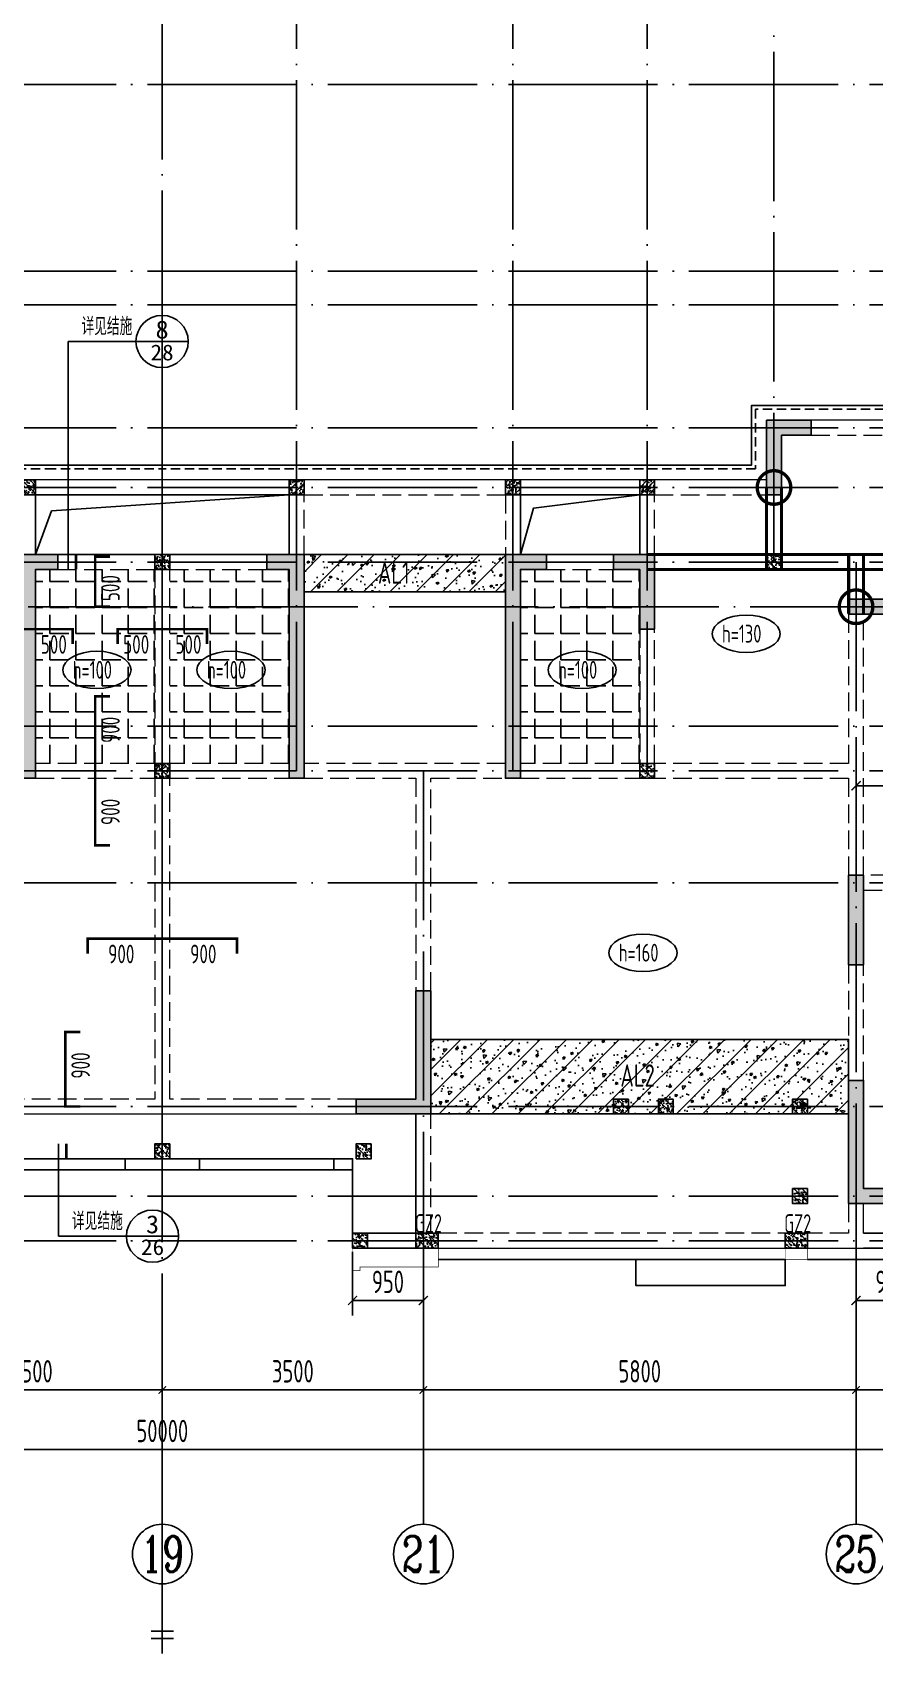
# Model space of a CAD drawing. Extents: x -668857 to 143095, y -247466 to 228182.
# Drawn here: x -191471 to -180181, y 123260 to 144994 of the extents above; entities that cross this region are included whole.
import ezdxf
from ezdxf.enums import TextEntityAlignment as Align

# ---------------------------------------------------------------- set-up
doc = ezdxf.new("R2010")
doc.units = 0
doc.header["$LTSCALE"] = 1000
for name, pattern in [('CENTER', [8, 5, -1, 1, -1]), ('DASH', [0.35, 0.25, -0.1]), ('DOTE', [2.42, 2, -0.2, 0.02, -0.2]), ('HIDDEN', [0.375, 0.25, -0.125])]:
    doc.linetypes.add(name, pattern=pattern)
doc.layers.get('0').update_dxf_attribs({"linetype": 'CONTINUOUS'})
doc.layers.get('DEFPOINTS').update_dxf_attribs({"linetype": 'CONTINUOUS'})
doc.layers.add('+公共字体', color=7, linetype='CONTINUOUS', lineweight=20)
for name, color, linetype in [('A-AXIS', 1, 'CONTINUOUS'), ('A-DOTE', 10, 'DOTE'), ('AXIS_NUM', 7, 'CONTINUOUS'), ('BEAM', 4, 'DASH'), ('BEAM_CON', 4, 'CONTINUOUS'), ('DIM_IDEN', 67, 'CONTINUOUS'), ('PUB_TEXT', 2, 'CONTINUOUS'), ('ROOF', 183, 'CONTINUOUS'), ('S-B板填充', 251, 'CONTINUOUS'), ('S-B板标注', 3, 'CONTINUOUS'), ('S-B板边线', 2, 'CONTINUOUS'), ('S-B板配筋', 6, 'CONTINUOUS'), ('S-B板配筋号', 7, 'CONTINUOUS'), ('S-C承台编号', 6, 'CONTINUOUS'), ('S-D洞口', 4, 'CONTINUOUS'), ('S-L主梁线', 4, 'DASH'), ('S-Q墙填充', 252, 'CONTINUOUS'), ('S-Q墙实线', 6, 'CONTINUOUS'), ('S-Q墙标注', 3, 'CONTINUOUS'), ('S-Y一般标注', 3, 'CONTINUOUS'), ('S-板正筋', 2, 'CONTINUOUS'), ('S-构造柱', 212, 'CONTINUOUS'), ('S-构造柱编号', 130, 'CONTINUOUS'), ('TEXT', 2, 'CONTINUOUS'), ('THIN', 7, 'CONTINUOUS'), ('水平筋标注', 7, 'CONTINUOUS'), ('看线', 251, 'CONTINUOUS')]:
    doc.layers.add(name, color=color, linetype=linetype)
doc.layers.add('配箍校核', color=34, linetype='CONTINUOUS', plot=False)
doc.styles.add('_TCH_AXIS', font='COMPLEX', dxfattribs={"bigfont": 'GBCBIG'})
doc.styles.add('_TCH_LABEL', font='simhei.ttf')
doc.styles.add('TSSD_Axis', font='complex.shx', dxfattribs={"width": 0.7, "bigfont": 'hztxt.shx'})
doc.styles.add('TSSD_DIMENSION', font='Tssdeng.shx', dxfattribs={"width": 0.7, "bigfont": 'tssdchn.shx'})
doc.styles.add('TSSD_REIN', font='tssdeng.shx', dxfattribs={"width": 0.7, "height": 300, "bigfont": 'tssdchn.shx'})
doc.styles.add('结构文字', font='zstxt.shx', dxfattribs={"width": 0.7, "bigfont": 'zshz.shx'})
doc.dimstyles.new('STRUCK', dxfattribs={"dimtxt": 400, "dimasz": 121, "dimexe": 200, "dimexo": 150, "dimgap": 115, "dimtad": 1, "dimdec": 0, "dimdsep": 46, "dimtxsty": '结构文字', "dimblk": 'ARCHTICK', "dimcen": 400, "dimclrd": 3, "dimclre": 3, "dimclrt": 7, "dimadec": 0, "dimazin": 0, "dimtfac": 1, "dimtdec": 0, "dimtix": 1, "dimtmove": 2, "dimatfit": 3, "dimldrblk": '_DIMX', "dimfxl": 0, "dimtolj": 1, "dimtzin": 0, "dimarcsym": 0})
doc.dimstyles.new('TSSD_100_100', dxfattribs={"dimtxt": 300, "dimasz": 100, "dimexe": 100, "dimexo": 250, "dimgap": 100, "dimtad": 1, "dimdec": 0, "dimzin": 0, "dimdsep": 46, "dimtxsty": 'TSSD_DIMENSION', "dimblk": 'ARCHTICK', "dimcen": 0, "dimdle": 100, "dimclrt": 7, "dimadec": 0, "dimazin": 0, "dimtfac": 1, "dimtdec": 0, "dimtix": 1, "dimtmove": 2, "dimatfit": 3, "dimldrblk": 'ARCHTICK', "dimfxl": 0, "dimtolj": 1, "dimtzin": 0, "dimarcsym": 0})

# ---------------------------------------------------------------- blocks, each defined once
blk = doc.blocks.new('_ArchTick')
at = {"color": 0, "linetype": 'ByBlock', "const_width": 0.15}
blk.add_lwpolyline([(-0.5, -0.5), (0.5, 0.5)], dxfattribs=at)
blk = doc.blocks.new('*D259')
at = {"layer": 'DEFPOINTS', "color": 0}
for p in [(26100, 3600), (29600, 3600), (29600, 2600)]:
    blk.add_point(p, dxfattribs=at)
at = {"layer": 'S-Y一般标注', "color": 0, "lineweight": -2}
for p, q in [((26100, 3350), (26100, 2500)), ((29600, 3350), (29600, 2500)), ((26000, 2600), (29700, 2600))]:
    blk.add_line(p, q, dxfattribs=at)
at = {"layer": 'S-Y一般标注', "color": 0, "lineweight": -2, "xscale": 100, "yscale": 100, "zscale": 100, "rotation": 180}
blk.add_blockref('_ArchTick', (26100, 2600), dxfattribs=at)
at = {"layer": 'S-Y一般标注', "color": 0, "lineweight": -2, "xscale": 100, "yscale": 100, "zscale": 100}
blk.add_blockref('_ArchTick', (29600, 2600), dxfattribs=at)
at = {"layer": 'S-Y一般标注', "color": 7, "insert": (27850, 2850), "char_height": 300, "attachment_point": 5, "style": 'TSSD_DIMENSION'}
blk.add_mtext('\\A1;3500', dxfattribs=at)
blk = doc.blocks.new('ts_axno')
at = {"color": 0, "linetype": 'ByBlock', "lineweight": -2}
blk.add_circle((0, 0), 0.5, dxfattribs=at)
at = {"color": 0, "linetype": 'ByBlock', "lineweight": -2, "style": 'TSSD_Axis', "width": 0.7}
blk.add_attdef('A', text='', height=0.6, dxfattribs=at).set_placement((0, 0), align=Align.MIDDLE_CENTER)
blk = doc.blocks.new('*D260')
at = {"layer": 'DEFPOINTS', "color": 0}
for p in [(33100, 3600), (38900, 3600), (38900, 2600)]:
    blk.add_point(p, dxfattribs=at)
at = {"layer": 'S-Y一般标注', "color": 0, "lineweight": -2}
for p, q in [((33100, 3350), (33100, 2500)), ((38900, 3350), (38900, 2500)), ((33000, 2600), (39000, 2600))]:
    blk.add_line(p, q, dxfattribs=at)
at = {"layer": 'S-Y一般标注', "color": 0, "lineweight": -2, "xscale": 100, "yscale": 100, "zscale": 100, "rotation": 180}
blk.add_blockref('_ArchTick', (33100, 2600), dxfattribs=at)
at = {"layer": 'S-Y一般标注', "color": 0, "lineweight": -2, "xscale": 100, "yscale": 100, "zscale": 100}
blk.add_blockref('_ArchTick', (38900, 2600), dxfattribs=at)
at = {"layer": 'S-Y一般标注', "color": 7, "insert": (36000, 2850), "char_height": 300, "attachment_point": 5, "style": 'TSSD_DIMENSION'}
blk.add_mtext('\\A1;5800', dxfattribs=at)
blk = doc.blocks.new('*D264')
at = {"layer": 'DEFPOINTS', "color": 0}
for p in [(4600, 3600), (54600, 3600), (54600, 1800)]:
    blk.add_point(p, dxfattribs=at)
at = {"layer": 'S-Y一般标注', "color": 0, "lineweight": -2}
for p, q in [((4600, 3350), (4600, 1700)), ((54600, 3350), (54600, 1700)), ((4500, 1800), (54700, 1800))]:
    blk.add_line(p, q, dxfattribs=at)
at = {"layer": 'S-Y一般标注', "color": 0, "lineweight": -2, "xscale": 100, "yscale": 100, "zscale": 100, "rotation": 180}
blk.add_blockref('_ArchTick', (4600, 1800), dxfattribs=at)
at = {"layer": 'S-Y一般标注', "color": 0, "lineweight": -2, "xscale": 100, "yscale": 100, "zscale": 100}
blk.add_blockref('_ArchTick', (54600, 1800), dxfattribs=at)
at = {"layer": 'S-Y一般标注', "color": 7, "insert": (29600, 2050), "char_height": 300, "attachment_point": 5, "style": 'TSSD_DIMENSION'}
blk.add_mtext('\\A1;50000', dxfattribs=at)
blk = doc.blocks.new('*D267')
at = {"layer": 'DEFPOINTS', "color": 0}
for p in [(29600, 3600), (33100, 3600), (33100, 2600)]:
    blk.add_point(p, dxfattribs=at)
at = {"layer": 'S-Y一般标注', "color": 0, "lineweight": -2}
for p, q in [((29600, 3350), (29600, 2500)), ((33100, 3350), (33100, 2500)), ((29500, 2600), (33200, 2600))]:
    blk.add_line(p, q, dxfattribs=at)
at = {"layer": 'S-Y一般标注', "color": 0, "lineweight": -2, "xscale": 100, "yscale": 100, "zscale": 100, "rotation": 180}
blk.add_blockref('_ArchTick', (29600, 2600), dxfattribs=at)
at = {"layer": 'S-Y一般标注', "color": 0, "lineweight": -2, "xscale": 100, "yscale": 100, "zscale": 100}
blk.add_blockref('_ArchTick', (33100, 2600), dxfattribs=at)
at = {"layer": 'S-Y一般标注', "color": 7, "insert": (31350, 2850), "char_height": 300, "attachment_point": 5, "style": 'TSSD_DIMENSION'}
blk.add_mtext('\\A1;3500', dxfattribs=at)
blk = doc.blocks.new('*D268')
at = {"layer": 'DEFPOINTS', "color": 0}
for p in [(38900, 3600), (40850, 3600), (40850, 2600)]:
    blk.add_point(p, dxfattribs=at)
at = {"layer": 'S-Y一般标注', "color": 0, "lineweight": -2}
for p, q in [((38900, 3350), (38900, 2500)), ((40850, 3350), (40850, 2500)), ((38800, 2600), (40950, 2600))]:
    blk.add_line(p, q, dxfattribs=at)
at = {"layer": 'S-Y一般标注', "color": 0, "lineweight": -2, "xscale": 100, "yscale": 100, "zscale": 100, "rotation": 180}
blk.add_blockref('_ArchTick', (38900, 2600), dxfattribs=at)
at = {"layer": 'S-Y一般标注', "color": 0, "lineweight": -2, "xscale": 100, "yscale": 100, "zscale": 100}
blk.add_blockref('_ArchTick', (40850, 2600), dxfattribs=at)
at = {"layer": 'S-Y一般标注', "color": 7, "insert": (39875, 2850), "char_height": 300, "attachment_point": 5, "style": 'TSSD_DIMENSION'}
blk.add_mtext('\\A1;1950', dxfattribs=at)
blk = doc.blocks.new('20210729.03492876')
at = {"color": 30, "const_width": 8}
for points in [[(27850, 500), (27850, 200), (27950, 200), (27950, 250), (29000, 250), (29000, 500)], [(33650, 500), (33650, 350), (33950, 350), (33950, 500)]]:
    blk.add_lwpolyline(points, dxfattribs=at)
at = {"layer": '看线', "color": 201, "linetype": 'HIDDEN', "ltscale": 0.5}
for points in [[(15250, 12900), (15250, 11750), (17350, 11750), (17350, 10950), (23750, 10950), (23750, 10950), (25300, 10950)], [(35350, 12900), (35350, 11750), (33250, 11750), (33250, 10950), (26850, 10950), (26850, 10950), (25300, 10950)]]:
    blk.add_lwpolyline(points, dxfattribs=at)
at = {"layer": '看线', "color": 201}
for points in [[(15300, 12900), (15300, 11800), (17400, 11800), (17400, 11000), (23800, 11000), (23800, 11000), (25300, 11000)], [(35300, 12900), (35300, 11800), (33200, 11800), (33200, 11000), (26800, 11000), (26800, 11000), (25300, 11000)]]:
    blk.add_lwpolyline(points, dxfattribs=at)
at = {"layer": '看线', "color": 202, "ltscale": 0.5}
for points in [[(22750, 500), (22750, 1550), (25300, 1550)], [(24800, 1700), (24800, 1550), (23000, 1550), (23000, 1700)], [(27850, 500), (27850, 1550), (25300, 1550)], [(25800, 1700), (25800, 1550), (27600, 1550), (27600, 1700)], [(29000, 350), (33650, 350)], [(31650, 350), (31650, 0), (33650, 0), (33650, 350)], [(33950, 350), (35250, 350)]]:
    blk.add_lwpolyline(points, dxfattribs=at)
blk = doc.blocks.new('20210729.04150611')
at = {"layer": 'S-B板边线'}
for points in [[(-3155, -31893), (-4005, -31893), (-4005, -30693), (-9105, -30693), (-9105, -31893), (-9955, -31893), (-9955, -31892)], [(9045, -31892), (9045, -31892), (2845, -31892)]]:
    blk.add_lwpolyline(points, dxfattribs=at)
blk = doc.blocks.new('20210803.22403995')
at = {"layer": '+公共字体', "color": 2, "const_width": 45}
for points in [[(-831038, -168387, 1), (-831038, -167937, 1), (-831038, -168387, -1)], [(-829938, -169986, 1), (-829938, -169536, 1), (-829938, -169986, -1)]]:
    blk.add_lwpolyline(points, format="xyb", dxfattribs=at)
blk = doc.blocks.new('20210807.15313138')
at = {"layer": 'S-Q墙填充'}
h = blk.add_hatch(color=252, dxfattribs=at)
h.dxf.hatch_style = 1
h.paths.add_polyline_path([(94316, 67740), (94716, 67740), (94716, 67940), (94116, 67940), (94116, 66940), (94316, 66940)])
h = blk.add_hatch(color=252, dxfattribs=at)
h.dxf.hatch_style = 1
h.paths.add_polyline_path([(84116, 66140), (84116, 63140), (84316, 63140), (84316, 65940), (84616, 65940), (84616, 66140)])
h = blk.add_hatch(color=252, dxfattribs=at)
h.dxf.hatch_style = 1
h.paths.add_polyline_path([(87916, 66140), (87416, 66140), (87416, 65940), (87716, 65940), (87716, 63140), (87916, 63140)])
h = blk.add_hatch(color=252, dxfattribs=at)
h.dxf.hatch_style = 1
h.paths.add_polyline_path([(90816, 63140), (90816, 65940), (91166, 65940), (91166, 66140), (90616, 66140), (90616, 63140)])
h = blk.add_hatch(color=252, dxfattribs=at)
h.dxf.hatch_style = 1
h.paths.add_polyline_path([(92066, 65940), (92416, 65940), (92416, 65140), (92616, 65140), (92616, 66140), (92066, 66140)])
h = blk.add_hatch(color=252, dxfattribs=at)
h.dxf.hatch_style = 1
h.paths.add_polyline_path([(95216, 65340), (96816, 65340), (97216, 65340), (97216, 65840), (97016, 65840), (97016, 65540), (96816, 65540), (95216, 65540)])
h = blk.add_hatch(color=252, dxfattribs=at)
h.dxf.hatch_style = 1
h.paths.add_polyline_path([(95416, 60640), (95416, 61840), (95216, 61840), (95216, 60640)])
h = blk.add_hatch(color=252, dxfattribs=at)
h.dxf.hatch_style = 1
h.paths.add_polyline_path([(88716, 58840), (88616, 58840), (88616, 58640), (88716, 58640), (89616, 58640), (89616, 60290), (89416, 60290), (89416, 58840)])
h = blk.add_hatch(color=252, dxfattribs=at)
h.dxf.hatch_style = 1
h.paths.add_polyline_path([(95216, 57440), (95966, 57440), (95966, 57640), (95416, 57640), (95416, 59090), (95216, 59090)])
at = {"layer": 'BEAM_CON'}
for p, q in [((89416, 58640), (89416, 57040)), ((88566, 57040), (88566, 56840)), ((89416, 57040), (88566, 57040)), ((95416, 57040), (96266, 57040)), ((89416, 56840), (88566, 56840)), ((95416, 56840), (96266, 56840))]:
    blk.add_line(p, q, dxfattribs=at)
at = {"layer": 'S-D洞口', "color": 5}
for points in [[(84316, 66140), (87716, 66140), (87716, 66940), (84316, 66940), (84316, 66140), (84532, 66724), (87716, 66940)], [(90816, 66140), (92416, 66140), (92416, 66940), (90816, 66940), (90816, 66140), (90993, 66762), (92416, 66940)]]:
    blk.add_lwpolyline(points, dxfattribs=at)
at = {"layer": 'S-L主梁线', "linetype": 'ByBlock', "lineweight": 18}
for p, q in [((96216, 67940), (94716, 67940)), ((87816, 67140), (84216, 67140)), ((90716, 67140), (87816, 67140)), ((92516, 67140), (90716, 67140)), ((94116, 67140), (92516, 67140)), ((84316, 66940), (87716, 66940)), ((84316, 66140), (84316, 66940)), ((87716, 66940), (87716, 66140)), ((90816, 66940), (92416, 66940)), ((90816, 66140), (90816, 66940)), ((92416, 66940), (92416, 66140)), ((86016, 66140), (84616, 66140)), ((87416, 66140), (86016, 66140)), ((92066, 66140), (91166, 66140)), ((83416, 58640), (86016, 58640)), ((86016, 58640), (88616, 58640)), ((95416, 57040), (95416, 57440)), ((89416, 56840), (95416, 56840))]:
    blk.add_line(p, q, dxfattribs=at)
at = {"layer": 'S-L主梁线', "linetype": 'DASH', "lineweight": 18}
for p, q in [((94716, 67740), (96216, 67740)), ((87916, 66940), (90616, 66940)), ((87916, 66140), (87916, 66940)), ((90616, 66940), (90616, 66140)), ((92616, 66940), (94116, 66940)), ((92616, 66140), (92616, 66940)), ((84616, 65940), (85916, 65940)), ((85916, 65940), (85916, 63340)), ((86116, 65940), (87416, 65940)), ((86116, 63340), (86116, 65940)), ((91166, 65940), (92066, 65940)), ((95216, 65340), (95216, 63340)), ((95416, 63240), (95416, 65340)), ((92416, 65140), (92416, 63340)), ((92616, 63340), (92616, 65140)), ((85916, 63340), (84316, 63340)), ((87716, 63340), (86116, 63340)), ((89516, 63340), (87916, 63340)), ((90616, 63340), (89516, 63340)), ((92416, 63340), (90816, 63340)), ((95216, 63340), (92616, 63340)), ((84316, 63140), (85916, 63140)), ((85916, 63140), (85916, 58840)), ((86116, 58840), (86116, 63140)), ((86116, 63140), (87716, 63140)), ((87916, 63140), (89416, 63140)), ((89416, 63140), (89416, 60290)), ((89616, 63140), (90616, 63140)), ((89616, 60290), (89616, 63140)), ((90816, 63140), (92516, 63140)), ((92516, 63140), (95216, 63140)), ((95216, 63140), (95216, 61840)), ((95416, 61840), (95416, 63240)), ((97166, 61840), (95416, 61840)), ((95416, 61640), (97166, 61640)), ((95216, 60640), (95216, 59090)), ((95416, 59090), (95416, 60640)), ((85916, 58840), (83416, 58840)), ((88616, 58840), (86116, 58840)), ((89616, 57040), (89616, 58640)), ((95216, 57440), (95216, 57040)), ((95216, 57040), (89616, 57040))]:
    blk.add_line(p, q, dxfattribs=at)
at = {"layer": 'S-Q墙实线'}
for points in [[(94316, 67740), (94716, 67740), (94716, 67940), (94116, 67940), (94116, 66940), (94316, 66940)], [(84116, 66140), (84116, 63140), (84316, 63140), (84316, 65940), (84616, 65940), (84616, 66140)], [(87916, 66140), (87416, 66140), (87416, 65940), (87716, 65940), (87716, 63140), (87916, 63140)], [(90816, 63140), (90816, 65940), (91166, 65940), (91166, 66140), (90616, 66140), (90616, 63140)], [(92066, 65940), (92416, 65940), (92416, 65140), (92616, 65140), (92616, 66140), (92066, 66140)], [(95216, 65340), (96816, 65340), (97216, 65340), (97216, 65840), (97016, 65840), (97016, 65540), (96816, 65540), (95216, 65540)], [(95416, 60640), (95416, 61840), (95216, 61840), (95216, 60640)], [(88716, 58840), (88616, 58840), (88616, 58640), (88716, 58640), (89616, 58640), (89616, 60290), (89416, 60290), (89416, 58840)], [(95216, 57440), (95966, 57440), (95966, 57640), (95416, 57640), (95416, 59090), (95216, 59090)]]:
    blk.add_lwpolyline(points, close=True, dxfattribs=at)
blk = doc.blocks.new('20210730.02141516')
at = {"layer": 'S-构造柱'}
h = blk.add_hatch(dxfattribs=at)
h.set_pattern_fill('ARMORED', color=256, scale=15, angle=-90, style=0)
h.set_pattern_definition([(320, (-154189.41, 3278673.45), (-9.4128202, -107.5890274), [11.25, -123.75]), (265, (-154189.41, 3278673.45), (112.82882, 20.8127), [9, -99]), (10.4514, (-154190.19, 3278664.49), (103.4159313, -86.7764073), [9.5610285, -105.1713168]), (316.1842, (-154159.41, 3278673.45), (-24.827852, -160.0861573), [16.875, -185.625]), (6.6356, (-154161.48, 3278660.11), (146.117681, -140.199406), [14.341543, -157.75695]), (261.1842, (-154159.41, 3278673.45), (146.11779, -140.199292), [13.5, -148.5]), (291, (-154166.91, 3278658.45), (-60.3928336, -89.5360578), [11.25, -123.75]), (236, (-154166.91, 3278658.45), (108.7725068, -36.4972998), [9, -99]), (341.4514, (-154171.94, 3278650.99), (48.3795745, -126.0333943), [9.5610285, -105.1713168]), (307.5, (-154189.41, 3278673.454), (49.93407807, -1.8239783), [0, -97.8, 0, -100.5, 0, -99.375]), (277.5, (-154189.41, 3278673.454), (59.1617568, -39.4604306), [0, -57.3, 0, -95.55, 0, -37.875]), (237.5, (-154189.41, 3278706.904), (-3.38323076, -80.07336543), [0, -37.5, 0, -117, 0, -155.25]), (227.5, (-154189.41, 3278721.904), (15.0157473, -87.4779254), [0, -48.75, 0, -77.7, 0, -110.25]), (315, (-154189.41, 3278673.454), (53.0330086, 53.0330086), [])])
h.paths.add_polyline_path([(200, 200), (200, 0), (0, 0), (0, 200)])
blk.add_lwpolyline([(200, 200), (200, 0), (0, 0), (0, 200)], close=True, dxfattribs=at)
blk = doc.blocks.new('20210809.18224761')
at = {"layer": 'S-构造柱'}
h = blk.add_hatch(dxfattribs=at)
h.set_pattern_fill('ARMORED', color=256, scale=15, angle=-90, style=0)
h.set_pattern_definition([(320, (-154189.41, 3278673.45), (-9.4128202, -107.5890274), [11.25, -123.75]), (265, (-154189.41, 3278673.45), (112.82882, 20.8127), [9, -99]), (10.4514, (-154190.19, 3278664.49), (103.4159313, -86.7764073), [9.5610285, -105.1713168]), (316.1842, (-154159.41, 3278673.45), (-24.827852, -160.0861573), [16.875, -185.625]), (6.6356, (-154161.48, 3278660.11), (146.117681, -140.199406), [14.341543, -157.75695]), (261.1842, (-154159.41, 3278673.45), (146.11779, -140.199292), [13.5, -148.5]), (291, (-154166.91, 3278658.45), (-60.3928336, -89.5360578), [11.25, -123.75]), (236, (-154166.91, 3278658.45), (108.7725068, -36.4972998), [9, -99]), (341.4514, (-154171.94, 3278650.99), (48.3795745, -126.0333943), [9.5610285, -105.1713168]), (307.5, (-154189.41, 3278673.454), (49.93407807, -1.8239783), [0, -97.8, 0, -100.5, 0, -99.375]), (277.5, (-154189.41, 3278673.454), (59.1617568, -39.4604306), [0, -57.3, 0, -95.55, 0, -37.875]), (237.5, (-154189.41, 3278706.904), (-3.38323076, -80.07336543), [0, -37.5, 0, -117, 0, -155.25]), (227.5, (-154189.41, 3278721.904), (15.0157473, -87.4779254), [0, -48.75, 0, -77.7, 0, -110.25]), (315, (-154189.41, 3278673.454), (53.0330086, 53.0330086), [])])
h.paths.add_polyline_path([(300, 200), (300, 0), (0, 0), (0, 200)])
blk.add_lwpolyline([(300, 200), (300, 0), (0, 0), (0, 200)], close=True, dxfattribs=at)
blk = doc.blocks.new('20210809.18235135')
at = {"layer": '配箍校核'}
blk.add_blockref('20210809.18224761', (12, 0), dxfattribs=at)
at = {"layer": 'S-构造柱编号', "color": 2, "linetype": 'ByBlock', "style": 'TSSD_REIN', "width": 0.65}
blk.add_text('GZ2', height=250, dxfattribs=at).set_placement((0, 206, 0))
blk = doc.blocks.new('20210809.18285270')
at = {"layer": 'ROOF'}
for p in [(23200, 10100), (25000, 9100), (25000, 6300), (31500, 6300), (31150, 1800), (31750, 1800), (33550, 1800), (25000, 1200)]:
    blk.add_blockref('20210730.02141516', p, dxfattribs=at)
at = {"layer": 'ROOF', "xscale": -1, "rotation": 4.61764226855621e-08}
for p in [(27000, 10100), (29900, 10100), (31700, 10100)]:
    blk.add_blockref('20210730.02141516', p, dxfattribs=at)
at = {"layer": 'ROOF', "rotation": 359.9999999538236}
for p in [(33200, 9100), (27700, 1200), (33550, 600), (27650, 0)]:
    blk.add_blockref('20210730.02141516', p, dxfattribs=at)
at = {"layer": '配箍校核'}
for p in [(28488, 0), (33438, 0)]:
    blk.add_blockref('20210809.18235135', p, dxfattribs=at)
blk = doc.blocks.new('*D463')
at = {"layer": 'DEFPOINTS', "color": 0}
for p in [(-187209, -11759), (-186259, -11759), (-187209, -12559)]:
    blk.add_point(p, dxfattribs=at)
at = {"layer": 'S-Q墙标注', "color": 3, "lineweight": -2}
for p, q in [((-187209, -11909), (-187209, -12759)), ((-186259, -11909), (-186259, -12759)), ((-186259, -12559), (-187209, -12559))]:
    blk.add_line(p, q, dxfattribs=at)
at = {"layer": 'S-Q墙标注', "color": 3, "lineweight": -2, "xscale": 121, "yscale": 121, "zscale": 121, "rotation": 180}
blk.add_blockref('_ArchTick', (-187209, -12559), dxfattribs=at)
at = {"layer": 'S-Q墙标注', "color": 3, "lineweight": -2, "xscale": 121, "yscale": 121, "zscale": 121}
blk.add_blockref('_ArchTick', (-186259, -12559), dxfattribs=at)
at = {"layer": 'S-Q墙标注', "color": 7, "insert": (-186734, -12309), "char_height": 300, "attachment_point": 5, "style": 'TSSD_REIN'}
blk.add_mtext('\\A1;950', dxfattribs=at)
blk = doc.blocks.new('_DIMX')
blk.add_line((-150, 0), (150, 0))
at = {"const_width": 50}
blk.add_lwpolyline([(-70, -70), (70, 70)], dxfattribs=at)
blk = doc.blocks.new('*D468')
at = {"layer": 'DEFPOINTS', "color": 0}
for p in [(-180458, -4859), (-178959, -4859), (-178959, -5659)]:
    blk.add_point(p, dxfattribs=at)
at = {"layer": 'S-Q墙标注', "color": 3, "lineweight": -2}
for p, q in [((-180458, -5009), (-180458, -5859)), ((-178959, -5009), (-178959, -5859)), ((-180458, -5659), (-178959, -5659))]:
    blk.add_line(p, q, dxfattribs=at)
at = {"layer": 'S-Q墙标注', "color": 3, "lineweight": -2, "xscale": 121, "yscale": 121, "zscale": 121, "rotation": 180}
blk.add_blockref('_ArchTick', (-180458, -5659), dxfattribs=at)
at = {"layer": 'S-Q墙标注', "color": 3, "lineweight": -2, "xscale": 121, "yscale": 121, "zscale": 121}
blk.add_blockref('_ArchTick', (-178959, -5659), dxfattribs=at)
at = {"layer": 'S-Q墙标注', "color": 7, "insert": (-179709, -5409), "char_height": 300, "attachment_point": 5, "style": 'TSSD_REIN'}
blk.add_mtext('\\A1;1500', dxfattribs=at)
blk = doc.blocks.new('*D472')
at = {"layer": 'DEFPOINTS', "color": 0}
for p in [(-180459, -11759), (-179509, -11759), (-180459, -12559)]:
    blk.add_point(p, dxfattribs=at)
at = {"layer": 'S-Q墙标注', "color": 3, "lineweight": -2}
for p, q in [((-180459, -11909), (-180459, -12759)), ((-179509, -11909), (-179509, -12759)), ((-179509, -12559), (-180459, -12559))]:
    blk.add_line(p, q, dxfattribs=at)
at = {"layer": 'S-Q墙标注', "color": 3, "lineweight": -2, "xscale": 121, "yscale": 121, "zscale": 121, "rotation": 180}
blk.add_blockref('_ArchTick', (-180459, -12559), dxfattribs=at)
at = {"layer": 'S-Q墙标注', "color": 3, "lineweight": -2, "xscale": 121, "yscale": 121, "zscale": 121}
blk.add_blockref('_ArchTick', (-179509, -12559), dxfattribs=at)
at = {"layer": 'S-Q墙标注', "color": 7, "insert": (-179984, -12309), "char_height": 300, "attachment_point": 5, "style": 'TSSD_REIN'}
blk.add_mtext('\\A1;950', dxfattribs=at)
blk = doc.blocks.new('20210810.07371259')
at = {"layer": 'DIM_IDEN'}
for p, q in [((14226, 18952), (15135, 18952)), ((14226, 17505), (14226, 18952)), ((15835, 18952), (15135, 18952)), ((9445, 16098), (8745, 16098)), ((10290, 16098), (9445, 16098)), ((11016, 16098), (10290, 16098)), ((17216, 16098), (17942, 16098)), ((17942, 16098), (18787, 16098)), ((19487, 16098), (18787, 16098)), ((5101, 14161), (4401, 14161)), ((6010, 14161), (5101, 14161)), ((6010, 12105), (6010, 14161)), ((7376, 14161), (6676, 14161)), ((8285, 14161), (7376, 14161)), ((8285, 12105), (8285, 14161)), ((9170, 14161), (8470, 14161)), ((10079, 14161), (9170, 14161)), ((10079, 12105), (10079, 14161)), ((19553, 14161), (20462, 14161)), ((19553, 12105), (19553, 14161)), ((21162, 14161), (20462, 14161)), ((21347, 14161), (22256, 14161)), ((21347, 12105), (21347, 14161)), ((22956, 14161), (22256, 14161)), ((23622, 14161), (24531, 14161)), ((23622, 12105), (23622, 14161)), ((25231, 14161), (24531, 14161)), ((26054, 14161), (26963, 14161)), ((26054, 11105), (26054, 14161)), ((27663, 14161), (26963, 14161)), ((2669, 12581), (1969, 12581)), ((3578, 12581), (2669, 12581)), ((3578, 11105), (3578, 12581)), ((1096, 6223), (396, 6223)), ((1690, 6223), (1096, 6223)), ((2416, 6223), (1690, 6223)), ((3706, 3405), (3706, 2166)), ((25926, 3405), (25926, 2166)), ((4973, 2530), (5420, 2530)), ((5420, 2530), (6536, 2530)), ((7036, 2530), (6536, 2530)), ((23096, 2530), (22596, 2530)), ((24212, 2530), (23096, 2530)), ((24659, 2530), (24212, 2530)), ((9889, 2205), (9889, 1143)), ((11712, 2195), (11712, 1143)), ((13691, 2205), (13691, 1143)), ((15941, 2205), (15941, 1143)), ((17946, 2195), (17946, 1143)), ((19743, 2205), (19743, 1143)), ((2797, 2166), (2097, 2166)), ((3706, 2166), (2797, 2166)), ((25926, 2166), (26835, 2166)), ((27535, 2166), (26835, 2166)), ((8980, 1143), (8280, 1143)), ((9889, 1143), (8980, 1143)), ((10803, 1143), (10103, 1143)), ((11712, 1143), (10803, 1143)), ((12782, 1143), (12082, 1143)), ((13691, 1143), (12782, 1143)), ((15941, 1143), (16850, 1143)), ((17550, 1143), (16850, 1143)), ((17946, 1143), (18855, 1143)), ((19555, 1143), (18855, 1143)), ((19743, 1143), (20652, 1143)), ((21352, 1143), (20652, 1143))]:
    blk.add_line(p, q, dxfattribs=at)
for points, const_width in [([(14331, 17505), (14331, 17705)], 35), ([(11016, 16203), (10816, 16203)], 35), ([(17216, 16203), (17416, 16203)], 35), ([(5905, 12105), (5905, 12305)], 35), ([(8180, 12105), (8180, 12305)], 35), ([(9974, 12105), (9974, 12305)], 35), ([(19658, 12105), (19658, 12305)], 35), ([(21452, 12105), (21452, 12305)], 35), ([(23727, 12105), (23727, 12305)], 35), ([(3473, 11105), (3473, 11305)], 35), ([(26159, 11105), (26159, 11305)], 35), ([(2416, 6328), (2216, 6328)], 35), ([(3601, 3405), (3601, 3205)], 35), ([(26031, 3405), (26031, 3205)], 35), ([(4973, 2455), (5116, 2455)], 25), ([(24659, 2455), (24516, 2455)], 25), ([(9784, 2205), (9784, 2005)], 35), ([(11607, 2195), (11607, 1995)], 35), ([(13586, 2205), (13586, 2005)], 35), ([(16046, 2205), (16046, 2005)], 35), ([(18051, 2195), (18051, 1995)], 35), ([(19848, 2205), (19848, 2005)], 35)]:
    blk.add_lwpolyline(points, dxfattribs=dict(at, const_width=const_width))
for centre, radius in [((15485, 18952), 350), ((9095, 16098), 350), ((19137, 16098), 350), ((4751, 14161), 350), ((7026, 14161), 350), ((8820, 14161), 350), ((20812, 14161), 350), ((22606, 14161), 350), ((24881, 14161), 350), ((27313, 14161), 350), ((2319, 12581), 350), ((746, 6223), 350), ((6786, 2530), 250), ((22846, 2530), 250), ((2447, 2166), 350), ((27185, 2166), 350), ((8630, 1143), 350), ((10453, 1143), 350), ((12432, 1143), 350), ((17200, 1143), 350), ((19205, 1143), 350), ((21002, 1143), 350)]:
    blk.add_circle(centre, radius, dxfattribs=at)
at = {"layer": 'PUB_TEXT', "style": '_TCH_AXIS'}
for height, p in [(236.3, (14405, 19035)), (236.3, (9515, 16182)), (236.3, (18057, 16182)), (236.3, (5171, 14245)), (236.3, (7446, 14245)), (236.3, (9240, 14245)), (236.3, (19732, 14245)), (236.3, (21526, 14245)), (236.3, (23802, 14245)), (236.3, (26233, 14245)), (236.3, (2739, 12665)), (236.3, (1166, 6306)), (168.8, (6015, 2589)), (168.8, (23146, 2589)), (236.3, (2867, 2249)), (236.3, (26105, 2249)), (236.3, (9050, 1226)), (236.3, (10873, 1226)), (236.3, (12852, 1226)), (236.3, (16120, 1226)), (236.3, (18125, 1226)), (236.3, (19922, 1226))]:
    blk.add_text('详见结施', height=height, dxfattribs=at).set_placement(p)
at = {"layer": 'PUB_TEXT', "style": '_TCH_LABEL'}
for s, height, width, p, p2 in [('12', 211.6, 1.022989, (15329, 18993), (15641, 18993)), ('30', 212, 1.017143, (15330, 18700), (15640, 18700)), ('19', 212.3, 1.011364, (8941, 16139), (9250, 16139)), ('19', 212.3, 1.011364, (18982, 16139), (19291, 16139)), ('31', 212.3, 1.011364, (8941, 15845), (9250, 15845)), ('31', 212.3, 1.011364, (18982, 15845), (19291, 15845)), ('9', 242, 1.011364, (4663, 14200), (4839, 14200)), ('10', 213.8, 0.988889, (6874, 14202), (7178, 14202)), ('9', 242, 1.011364, (8732, 14200), (8908, 14200)), ('9', 242, 1.011364, (20724, 14200), (20900, 14200)), ('10', 213.8, 0.988889, (22454, 14202), (22758, 14202)), ('9', 242, 1.011364, (24793, 14200), (24969, 14200)), ('8', 242, 1.017143, (27225, 14200), (27401, 14200)), ('29', 211.6, 1.022989, (4595, 13909), (4906, 13909)), ('29', 211.6, 1.022989, (6870, 13909), (7182, 13909)), ('29', 211.6, 1.022989, (8664, 13909), (8976, 13909)), ('29', 211.6, 1.022989, (20656, 13909), (20967, 13909)), ('29', 211.6, 1.022989, (22450, 13909), (22761, 13909)), ('29', 211.6, 1.022989, (24725, 13909), (25037, 13909)), ('28', 212.3, 1.011364, (27159, 13908), (27467, 13908)), ('7', 241, 1.053254, (2228, 12620), (2410, 12620)), ('28', 212.3, 1.011364, (2164, 12328), (2473, 12328)), ('14', 210.8, 1.034884, (589, 6263), (903, 6263)), ('31', 212.3, 1.011364, (592, 5970), (901, 5970)), ('6', 173, 1.011364, (6723, 2558), (6849, 2558)), ('6', 173, 1.011364, (22783, 2558), (22908, 2558)), ('1', 241, 1.034884, (2357, 2205), (2537, 2205)), ('27', 151.1, 1.022989, (6675, 2350), (6897, 2350)), ('27', 151.1, 1.022989, (22734, 2350), (22957, 2350)), ('3', 242, 1.00565, (27098, 2205), (27272, 2205)), ('25', 212.7, 1.00565, (2293, 1913), (2601, 1913)), ('26', 211.6, 1.022989, (27029, 1914), (27341, 1914)), ('4', 241, 1.034884, (8540, 1182), (8720, 1182)), ('5', 241, 1.028902, (10363, 1182), (10542, 1182)), ('2', 241, 1.022989, (12343, 1182), (12521, 1182)), ('2', 241, 1.022989, (17111, 1182), (17289, 1182)), ('5', 241, 1.028902, (19115, 1182), (19294, 1182)), ('4', 241, 1.034884, (20912, 1182), (21092, 1182)), ('26', 211.6, 1.022989, (8474, 891), (8786, 891)), ('27', 211.6, 1.022989, (10297, 891), (10608, 891)), ('25', 212.7, 1.00565, (12278, 890), (12586, 890)), ('25', 212.7, 1.00565, (17046, 890), (17354, 890)), ('27', 211.6, 1.022989, (19049, 891), (19360, 891)), ('26', 211.6, 1.022989, (20846, 891), (21158, 891))]:
    blk.add_text(s, height=height, dxfattribs=dict(at, width=width)).set_placement(p, p2, align=Align.FIT)
blk = doc.blocks.new('20210726.16350016')
at = {"layer": 'A-AXIS'}
for p, q in [((29600, 3600), (29600, 800)), ((33100, 3600), (33100, 800)), ((38900, 3600.1), (38900, 800.1))]:
    blk.add_line(p, q, dxfattribs=at)
at = {"layer": 'A-DOTE'}
for p, q in [((29600, 21100), (29600, 3600)), ((31400, 10900), (31400, 21100)), ((34300, 10900), (34300, 21100)), ((36100, 10900), (36100, 21100)), ((37800, 13700), (37800, 21100)), ((55600, 20100), (3600, 20100)), ((55600, 17600), (3600, 17600)), ((55600, 17150), (3600, 17150)), ((55600, 15500), (3600, 15500)), ((55600, 14700), (3600, 14700)), ((55600, 13700), (3600, 13700)), ((38900.2, 13700), (38900, 3600)), ((3600, 13100.3), (55600, 13100.3)), ((55600, 11500), (3600, 11500)), ((55600, 10900), (3600, 10900)), ((33100, 10900), (33100, 3600)), ((55600, 9400), (3600, 9400)), ((55600, 6400), (3600, 6400)), ((55600, 5200), (3600, 5200)), ((55600, 4600), (3600, 4600))]:
    blk.add_line(p, q, dxfattribs=at)
at = {"layer": 'A-AXIS'}
ref = blk.add_blockref('ts_axno', (29600, 400), dxfattribs=dict(at, xscale=-800, yscale=800, zscale=800, rotation=180))
ref.add_attrib('13', '19', dxfattribs={"layer": 'AXIS_NUM', "height": 480, "style": 'TSSD_Axis', "width": 0.7}).set_placement((29600, 400), align=Align.MIDDLE_CENTER)
ref = blk.add_blockref('ts_axno', (33100, 400), dxfattribs=dict(at, xscale=-800, yscale=800, zscale=800, rotation=180))
ref.add_attrib('13', '21', dxfattribs={"layer": 'AXIS_NUM', "height": 480, "style": 'TSSD_Axis', "width": 0.7}).set_placement((33100, 400), align=Align.MIDDLE_CENTER)
ref = blk.add_blockref('ts_axno', (38900, 400.1), dxfattribs=dict(at, xscale=-800, yscale=800, zscale=800, rotation=180))
ref.add_attrib('17', '25', dxfattribs={"layer": 'AXIS_NUM', "height": 480, "style": 'TSSD_Axis', "width": 0.7}).set_placement((38900, 400.1), align=Align.MIDDLE_CENTER)
at = {"layer": 'S-Y一般标注'}
for base, p1, p2, picture, middle in [((54600, 1800), (4600, 3600), (54600, 3600), '*D264', (29600, 2050)), ((29600, 2600), (26100, 3600), (29600, 3600), '*D259', (27850, 2850)), ((33100, 2600), (29600, 3600), (33100, 3600), '*D267', (31350, 2850)), ((38900, 2600.1), (33100, 3600), (38900, 3600.1), '*D260', (36000, 2850.1)), ((40850, 2600.1), (38900, 3600.1), (40850, 3600.1), '*D268', (39875, 2850.1))]:
    dim = blk.add_linear_dim(base=base, p1=p1, p2=p2, dimstyle='TSSD_100_100', dxfattribs=at)
    dim.commit()
    dim.dimension.update_dxf_attribs({"geometry": picture, "text_midpoint": middle})
blk = doc.blocks.new('20210810.19092027')
at = {"layer": 'S-Q墙标注'}
dim = blk.add_linear_dim(base=(121017.8, 61274), p1=(119518, 62074), p2=(121017.8, 62074), dimstyle='STRUCK', override={"dimtxt": 300, "dimgap": 100, "dimtxsty": 'TSSD_REIN'}, dxfattribs=at)
dim.commit()
dim.dimension.update_dxf_attribs({"geometry": '*D468', "text_midpoint": (120267.9, 61524), "insert": (299976.5, 66933)})
for base, p1, p2, picture, middle in [((112767.8, 54374), (113717.8, 55174), (112767.8, 55174), '*D463', (113242.8, 54624)), ((119517.8, 54373.8), (120467.9, 55173.8), (119517.8, 55173.8), '*D472', (119992.9, 54623.8))]:
    dim = blk.add_linear_dim(base=base, p1=p1, p2=p2, angle=180, dimstyle='STRUCK', override={"dimtxt": 300, "dimgap": 100, "dimtxsty": 'TSSD_REIN'}, dxfattribs=at)
    dim.commit()
    dim.dimension.update_dxf_attribs({"geometry": picture, "text_midpoint": middle, "insert": (299976.5, 66933)})

msp = doc.modelspace()

# ---------------------------------------------------------------- hatches: boundary and pattern name
at = {"layer": 'BEAM', "linetype": 'ByBlock'}
h = msp.add_hatch(dxfattribs=at)
h.set_pattern_fill('ARMORED', color=252, scale=50, angle=180, style=0)
h.set_pattern_definition([(230, (-405601.03, 2051915.3), (-358.63009, 31.376067), [37.5, -412.5]), (175, (-405601.03, 2051915.3), (69.37567, -376.09607), [30, -330]), (280.4514, (-405630.92, 2051917.9), (-289.25469, -344.71977), [31.870095, -350.571056]), (226.1842, (-405601.03, 2051815.3), (-533.62052, 82.75951), [56.25, -618.75]), (276.6356, (-405645.5, 2051822.2), (-467.33135, -487.05894), [47.80514, -525.8565]), (171.1842, (-405601.03, 2051815.3), (-467.33097, -487.0593), [45, -495]), (201, (-405651.03, 2051840.3), (-298.453526, 201.309445), [37.5, -412.5]), (146, (-405651.03, 2051840.3), (-121.657666, -362.57502), [30, -330]), (251.4514, (-405675.9, 2051857.07), (-420.111314, -161.26525), [31.870095, -350.571056]), (217.5, (-405601.03, 2051915.3), (-6.079928, -166.446927), [0, -326, 0, -335, 0, -331.25]), (187.5, (-405601.03, 2051915.3), (-131.534769, -197.205856), [0, -191, 0, -318.5, 0, -126.25]), (147.5, (-405489.53, 2051915.3), (-266.911218, 11.277436), [0, -125, 0, -390, 0, -517.5]), (137.5, (-405439.53, 2051915.3), (-291.593085, -50.05249), [0, -162.5, 0, -259, 0, -367.5]), (225, (-405601.03, 2051915.3), (176.776695, -176.776695), [])])
h.paths.add_polyline_path([(-185129.9, 137493.99), (-187829.9, 137493.99), (-187829.9, 137993.99), (-185129.9, 137993.99)])
h = msp.add_hatch(dxfattribs=at)
h.set_pattern_fill('ARMORED', color=252, scale=50, angle=180, style=0)
h.set_pattern_definition([(230, (-441000.98, 2044915.23), (-358.63009, 31.376067), [37.5, -412.5]), (175, (-441000.98, 2044915.23), (69.37567, -376.09607), [30, -330]), (280.4514, (-441030.86, 2044917.85), (-289.25469, -344.71977), [31.870095, -350.571056]), (226.1842, (-441000.98, 2044815.23), (-533.62052, 82.75951), [56.25, -618.75]), (276.6356, (-441045.45, 2044822.13), (-467.33135, -487.05894), [47.80514, -525.8565]), (171.1842, (-441001, 2044815.23), (-467.33097, -487.0593), [45, -495]), (201, (-441050.98, 2044840.23), (-298.453526, 201.309445), [37.5, -412.5]), (146, (-441050.98, 2044840.23), (-121.657666, -362.57502), [30, -330]), (251.4514, (-441075.85, 2044857), (-420.111314, -161.26525), [31.870095, -350.571056]), (217.5, (-441000.98, 2044915.23), (-6.079928, -166.446927), [0, -326, 0, -335, 0, -331.25]), (187.5, (-441000.98, 2044915.23), (-131.534769, -197.205856), [0, -191, 0, -318.5, 0, -126.25]), (147.5, (-440889.48, 2044915.23), (-266.911218, 11.277436), [0, -125, 0, -390, 0, -517.5]), (137.5, (-440839.48, 2044915.23), (-291.593085, -50.05249), [0, -162.5, 0, -259, 0, -367.5]), (225, (-441000.98, 2044915.23), (176.776695, -176.776695), [])])
h.paths.add_polyline_path([(-186129.87, 130493.93), (-180529.87, 130493.93), (-180529.87, 131493.93), (-186129.87, 131493.93)])
at = {"layer": 'S-B板填充'}
h = msp.add_hatch(dxfattribs=at)
h.set_pattern_fill('ANGLE', color=252, scale=50, style=0)
h.set_pattern_definition([(0, (-93796, -10449.93), (0, 349.25), [254, -95.25]), (90, (-93796, -10449.93), (-349.25, 2e-14), [254, -95.25])])
h.paths.add_polyline_path([(-191429.93, 137793.93), (-189829.91, 137793.93), (-189829.91, 135193.94), (-191429.93, 135193.94)])
h = msp.add_hatch(dxfattribs=at)
h.set_pattern_fill('ANGLE', color=252, scale=50, style=0)
h.set_pattern_definition([(0, (-91995.96, -10449.93), (0, 349.25), [254, -95.25]), (90, (-91995.96, -10449.93), (-349.25, 2e-14), [254, -95.25])])
h.paths.add_polyline_path([(-189629.9, 137793.93), (-188029.89, 137793.93), (-188029.89, 135193.94), (-189629.9, 135193.94)])
h = msp.add_hatch(dxfattribs=at)
h.set_pattern_fill('ANGLE', color=252, scale=50, style=0)
h.set_pattern_definition([(0, (-87295.97, -10449.93), (0, 349.25), [254, -95.25]), (90, (-87295.97, -10449.93), (-349.25, 2e-14), [254, -95.25])])
h.paths.add_polyline_path([(-184929.91, 137793.93), (-183329.9, 137793.93), (-183329.9, 135193.94), (-184929.91, 135193.94)])

# ---------------------------------------------------------------- linework, layer by layer
at = {"layer": 'BEAM', "linetype": 'ByBlock'}
for points in [[(-185129.9, 137493.99), (-187829.9, 137493.99), (-187829.9, 137993.99), (-185129.9, 137993.99)], [(-186129.87, 130493.93), (-180529.87, 130493.93), (-180529.87, 131493.93), (-186129.87, 131493.93)]]:
    msp.add_lwpolyline(points, close=True, dxfattribs=at)
at = {"layer": 'S-B板标注'}
for centre in [(-181902.98, 136931.57), (-190606.78, 136447.01), (-188808.83, 136447.01), (-184101.44, 136447.01), (-183286.58, 132654.56)]:
    msp.add_ellipse(centre, major_axis=(-457.33, 0), ratio=0.54724159, dxfattribs=at)
at = {"layer": 'S-B板配筋', "lineweight": 35, "const_width": 35}
for points in [[(-190429.91, 137293.93), (-190629.91, 137293.93), (-190629.91, 137963.93), (-190429.91, 137963.93)], [(-195029.91, 136793.93), (-195029.91, 136993.93), (-190929.91, 136993.93), (-190929.91, 136793.93)], [(-190329.91, 136793.93), (-190329.91, 136993.93), (-189129.91, 136993.93), (-189129.91, 136793.93)], [(-189129.89, 136793.93), (-189129.89, 136993.93), (-190329.89, 136993.93), (-190329.89, 136793.93)], [(-190429.91, 134093.94), (-190629.91, 134093.94), (-190629.91, 136093.94), (-190429.91, 136093.94)], [(-190729.91, 132643.94), (-190729.91, 132843.94), (-188729.91, 132843.94), (-188729.91, 132643.94)], [(-190829.91, 130593.93), (-191029.91, 130593.93), (-191029.91, 131593.93), (-190829.91, 131593.93)]]:
    msp.add_lwpolyline(points, dxfattribs=at)
at = {"layer": 'S-D洞口', "color": 5}
for points in [[(-191429.91, 137993.93), (-188029.89, 137993.93), (-188029.89, 138793.93), (-191429.91, 138793.93), (-191429.91, 137993.93), (-191214.04, 138578.06), (-188029.89, 138793.93)], [(-184929.9, 137993.93), (-183329.9, 137993.93), (-183329.9, 138793.93), (-184929.9, 138793.93), (-184929.9, 137993.93), (-184752.12, 138616.16), (-183329.9, 138793.93)]]:
    msp.add_lwpolyline(points, dxfattribs=at)
at = {"layer": 'S-板正筋', "color": 5, "linetype": 'DASH', "const_width": 42.86}
for points in [[(-181629.91, 138893.93), (-181629.91, 137793.93)], [(-181429.91, 138893.93), (-181429.91, 137793.93)], [(-178629.9, 137993.93), (-183229.91, 137993.93)], [(-180529.91, 137203.48), (-180529.91, 137993.93)], [(-180329.9, 137203.48), (-180329.9, 137993.93)], [(-178629.9, 137793.93), (-183229.91, 137793.93)]]:
    msp.add_lwpolyline(points, dxfattribs=at)
at = {"layer": 'THIN', "linetype": 'CENTER'}
msp.add_line((-189729.9, 150291.35), (-189729.9, 123259.79), dxfattribs=at)
at = {"layer": 'THIN'}
for p, q in [((-189579.9, 123559.79), (-189879.9, 123559.79)), ((-189579.9, 123459.79), (-189879.9, 123459.79))]:
    msp.add_line(p, q, dxfattribs=at)

# ---------------------------------------------------------------- block references
msp.add_blockref('20210729.03492876', (-215029.9, 128193.93))
at = {"layer": 'A-DOTE'}
msp.add_blockref('20210726.16350016', (-219329.9, 124193.89), dxfattribs=at)
at = {"layer": 'PUB_TEXT'}
msp.add_blockref('20210810.07371259', (-217045.79, 126689.31), dxfattribs=at)
at = {"layer": 'S-B板边线'}
msp.add_blockref('20210729.04150611', (-183174.55, 160586.47), dxfattribs=at)
at = {"layer": 'S-C承台编号'}
msp.add_blockref('20210803.22403995', (649508.24, 307055.47), dxfattribs=at)
at = {"layer": 'S-Q墙填充'}
msp.add_blockref('20210807.15313138', (-275745.54, 71854.39), dxfattribs=at)
at = {"layer": '水平筋标注'}
msp.add_blockref('20210810.19092027', (-299947.73, 73619.94), dxfattribs=at)
at = {"layer": '配箍校核'}
msp.add_blockref('20210809.18285270', (-214829.92, 128694.1), dxfattribs=at)

# ---------------------------------------------------------------- texts
at = {"layer": 'S-B板标注', "color": 7, "style": 'TSSD_REIN', "width": 0.7}
for s, p in [('h=130', (-182227.67, 136813.43)), ('h=100', (-190931.47, 136328.87)), ('h=100', (-189133.52, 136328.87)), ('h=100', (-184426.13, 136328.87)), ('h=160', (-183611.27, 132536.42))]:
    msp.add_text(s, height=240, dxfattribs=at).set_placement(p)
at = {"layer": 'S-B板配筋号', "style": 'TSSD_REIN', "width": 0.7}
for s, p in [('500', (-190549.91, 137543.93)), ('900', (-190549.91, 135643.94)), ('900', (-190549.91, 134543.94)), ('900', (-190949.91, 131143.93))]:
    msp.add_text(s, height=250, rotation=449.999992, dxfattribs=at).set_placement(p, align=Align.TOP_CENTER)
for s, p in [('500', (-191184.81, 136913.93)), ('500', (-190079.91, 136913.93)), ('500', (-190079.89, 136913.93)), ('500', (-189379.91, 136913.93)), ('500', (-189379.89, 136913.93)), ('900', (-190279.91, 132763.94)), ('900', (-189179.91, 132763.94))]:
    msp.add_text(s, height=250, dxfattribs=at).set_placement(p, align=Align.TOP_CENTER)
at = {"layer": 'TEXT', "color": 1, "style": 'TSSD_REIN', "width": 0.7}
for s, p in [('AL1', (-186415.24, 137603.38, 0)), ('AL2', (-183127.9, 130860.04, 0))]:
    msp.add_text(s, height=300, dxfattribs=at).set_placement(p, align=Align.RIGHT)

doc.saveas('drawing.dxf')
